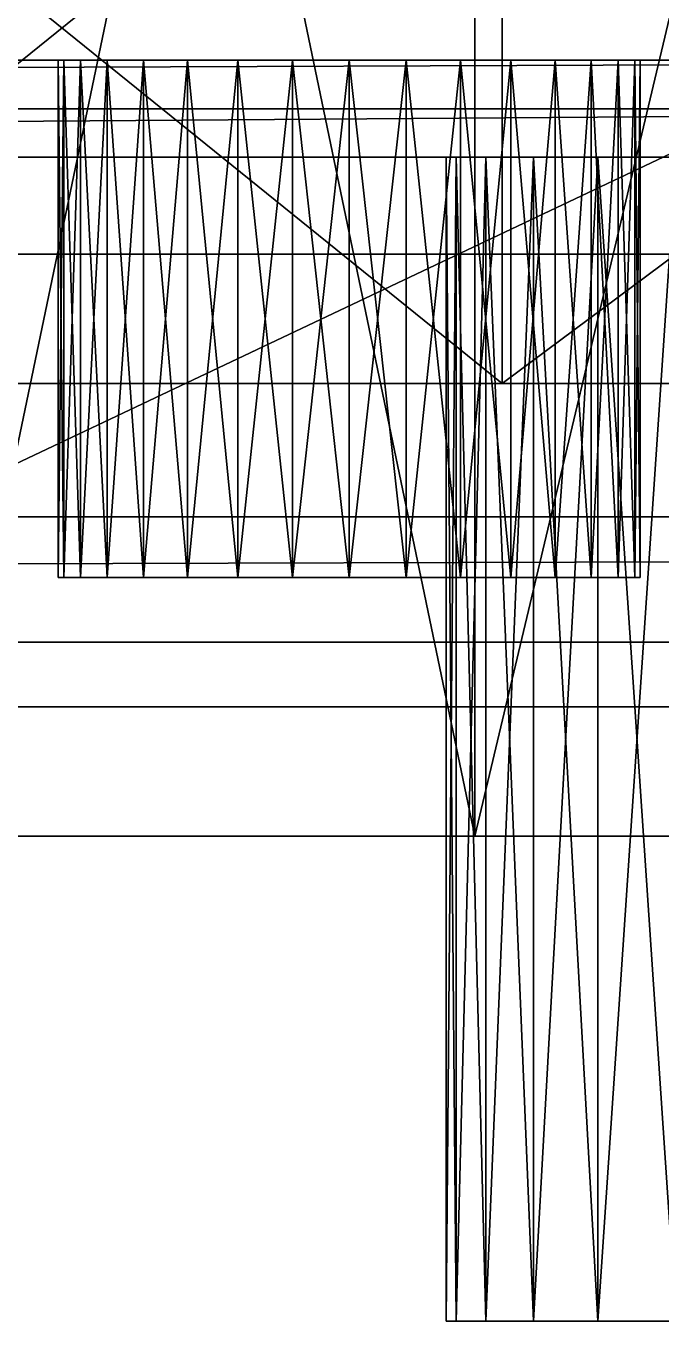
# Model space of a CAD drawing. Header units: millimetres. Extents: x -18 to 4450, y -985 to 970.
# Drawn here: x 2945 to 2964.64, y -895 to -854.94 of the extents above; entities that cross this region are included whole.
import ezdxf

# ---------------------------------------------------------------- set-up
doc = ezdxf.new("R2010")
doc.units = ezdxf.units.MM
for name, color, linetype in [('body__left_tub_top_capping', 40, 'CONTINUOUS'), ('hard_top__left_roof_drip_rail_outer_shadow', 8, 'CONTINUOUS'), ('hard_top__left_roof_gutter_rivet_8', 9, 'CONTINUOUS'), ('hard_top__roof_left_gutter', 7, 'CONTINUOUS'), ('running_gear__rear_left_hub_cap', 9, 'CONTINUOUS'), ('running_gear__rear_left_inner_rim_shadow', 250, 'CONTINUOUS'), ('running_gear__rear_left_lug_nut_3', 9, 'CONTINUOUS'), ('running_gear__rear_left_lug_nut_5', 9, 'CONTINUOUS'), ('running_gear__rear_left_outer_rim_ring', 9, 'CONTINUOUS'), ('running_gear__rear_left_tire_sidewall_tick_4', 8, 'CONTINUOUS'), ('running_gear__rear_left_tire_sidewall_tick_9', 8, 'CONTINUOUS')]:
    doc.layers.add(name, color=color, linetype=linetype)

msp = doc.modelspace()

# ---------------------------------------------------------------- linework, layer by layer
at = {"layer": 'body__left_tub_top_capping'}
for points in [[(1972.180009, -857.500017, 1334.179997), (1972.180009, -845.319986, 1322.000027), (3477.81992, -845.319986, 1322.000027)], [(1972.180009, -857.500017, 1334.179997), (3477.81992, -845.319986, 1322.000027), (3477.81992, -857.500017, 1334.179997)], [(1972.180009, -857.500017, 1367.820024), (1972.180009, -845.319986, 1379.999995), (3477.81992, -845.319986, 1379.999995)], [(1972.180009, -857.500017, 1367.820024), (3477.81992, -845.319986, 1379.999995), (3477.81992, -857.500017, 1367.820024)], [(1972.180009, -857.500017, 1334.179997), (3477.81992, -857.500017, 1334.179997), (3477.81992, -857.500017, 1367.820024)], [(1972.180009, -857.500017, 1334.179997), (3477.81992, -857.500017, 1367.820024), (1972.180009, -857.500017, 1367.820024)]]:
    msp.add_3dface(points, dxfattribs=at)
at = {"layer": 'hard_top__left_roof_drip_rail_outer_shadow'}
for points in [[(1240.880013, -870.119989, 1814.00001), (3504.120111, -870.119989, 1814.00001), (3504.120111, -853.879988, 1814.00001)], [(1240.880013, -870.119989, 1814.00001), (3504.120111, -853.879988, 1814.00001), (1240.880013, -853.879988, 1814.00001)], [(1240.880013, -870.119989, 1784.000039), (1240.880013, -853.879988, 1784.000039), (3504.120111, -853.879988, 1784.000039)], [(1240.880013, -870.119989, 1784.000039), (3504.120111, -853.879988, 1784.000039), (3504.120111, -870.119989, 1784.000039)], [(1240.880013, -875.999987, 1789.880037), (1240.880013, -870.119989, 1784.000039), (3504.120111, -870.119989, 1784.000039)], [(1240.880013, -875.999987, 1789.880037), (3504.120111, -870.119989, 1784.000039), (3504.120111, -875.999987, 1789.880037)], [(1240.880013, -875.999987, 1808.120012), (1240.880013, -870.119989, 1814.00001), (3504.120111, -870.119989, 1814.00001)], [(1240.880013, -875.999987, 1808.120012), (3504.120111, -870.119989, 1814.00001), (3504.120111, -875.999987, 1808.120012)], [(1240.880013, -875.999987, 1789.880037), (3504.120111, -875.999987, 1789.880037), (3504.120111, -875.999987, 1808.120012)], [(1240.880013, -875.999987, 1789.880037), (3504.120111, -875.999987, 1808.120012), (1240.880013, -875.999987, 1808.120012)]]:
    msp.add_3dface(points, dxfattribs=at)
at = {"layer": 'hard_top__left_roof_gutter_rivet_8'}
for points in [[(2946.172953, -871.999979, 1829.755783), (2946.172953, -856.000006, 1829.755783), (2946.000099, -856.000006, 1827.999949)], [(2946.172953, -871.999979, 1829.755783), (2946.000099, -856.000006, 1827.999949), (2946.000099, -871.999979, 1827.999949)], [(2954.999924, -856.000006, 1827.999949), (2946.172953, -856.000006, 1829.755783), (2946.000099, -856.000006, 1827.999949)], [(2946.000099, -871.999979, 1827.999949), (2946.000099, -856.000006, 1827.999949), (2946.172953, -856.000006, 1826.244235)], [(2946.000099, -871.999979, 1827.999949), (2946.172953, -856.000006, 1826.244235), (2946.172953, -871.999979, 1826.244235)], [(2954.999924, -856.000006, 1827.999949), (2946.000099, -856.000006, 1827.999949), (2946.172953, -856.000006, 1826.244235)], [(2946.685076, -871.999979, 1831.444144), (2946.685076, -856.000006, 1831.444144), (2946.172953, -856.000006, 1829.755783)], [(2946.685076, -871.999979, 1831.444144), (2946.172953, -856.000006, 1829.755783), (2946.172953, -871.999979, 1829.755783)], [(2954.999924, -856.000006, 1827.999949), (2946.685076, -856.000006, 1831.444144), (2946.172953, -856.000006, 1829.755783)], [(2946.172953, -871.999979, 1826.244235), (2946.172953, -856.000006, 1826.244235), (2946.685076, -856.000006, 1824.555874)], [(2946.172953, -871.999979, 1826.244235), (2946.685076, -856.000006, 1824.555874), (2946.685076, -871.999979, 1824.555874)], [(2954.999924, -856.000006, 1827.999949), (2946.172953, -856.000006, 1826.244235), (2946.685076, -856.000006, 1824.555874)], [(2947.51668, -871.999979, 1833.000183), (2947.51668, -856.000006, 1833.000183), (2946.685076, -856.000006, 1831.444144)], [(2947.51668, -871.999979, 1833.000183), (2946.685076, -856.000006, 1831.444144), (2946.685076, -871.999979, 1831.444144)], [(2954.999924, -856.000006, 1827.999949), (2947.51668, -856.000006, 1833.000183), (2946.685076, -856.000006, 1831.444144)], [(2946.685076, -871.999979, 1824.555874), (2946.685076, -856.000006, 1824.555874), (2947.51668, -856.000006, 1822.999835)], [(2946.685076, -871.999979, 1824.555874), (2947.51668, -856.000006, 1822.999835), (2947.51668, -871.999979, 1822.999835)], [(2954.999924, -856.000006, 1827.999949), (2946.685076, -856.000006, 1824.555874), (2947.51668, -856.000006, 1822.999835)], [(2948.636055, -871.999979, 1834.363937), (2948.636055, -856.000006, 1834.363937), (2947.51668, -856.000006, 1833.000183)], [(2948.636055, -871.999979, 1834.363937), (2947.51668, -856.000006, 1833.000183), (2947.51668, -871.999979, 1833.000183)], [(2954.999924, -856.000006, 1827.999949), (2948.636055, -856.000006, 1834.363937), (2947.51668, -856.000006, 1833.000183)], [(2947.51668, -871.999979, 1822.999835), (2947.51668, -856.000006, 1822.999835), (2948.636055, -856.000006, 1821.636081)], [(2947.51668, -871.999979, 1822.999835), (2948.636055, -856.000006, 1821.636081), (2948.636055, -871.999979, 1821.636081)], [(2954.999924, -856.000006, 1827.999949), (2947.51668, -856.000006, 1822.999835), (2948.636055, -856.000006, 1821.636081)], [(2949.999809, -871.999979, 1835.483193), (2949.999809, -856.000006, 1835.483193), (2948.636055, -856.000006, 1834.363937)], [(2949.999809, -871.999979, 1835.483193), (2948.636055, -856.000006, 1834.363937), (2948.636055, -871.999979, 1834.363937)], [(2954.999924, -856.000006, 1827.999949), (2949.999809, -856.000006, 1835.483193), (2948.636055, -856.000006, 1834.363937)], [(2948.636055, -871.999979, 1821.636081), (2948.636055, -856.000006, 1821.636081), (2949.999809, -856.000006, 1820.516825)], [(2948.636055, -871.999979, 1821.636081), (2949.999809, -856.000006, 1820.516825), (2949.999809, -871.999979, 1820.516825)], [(2954.999924, -856.000006, 1827.999949), (2948.636055, -856.000006, 1821.636081), (2949.999809, -856.000006, 1820.516825)], [(2951.555967, -871.999979, 1836.314917), (2951.555967, -856.000006, 1836.314917), (2949.999809, -856.000006, 1835.483193)], [(2951.555967, -871.999979, 1836.314917), (2949.999809, -856.000006, 1835.483193), (2949.999809, -871.999979, 1835.483193)], [(2954.999924, -856.000006, 1827.999949), (2951.555967, -856.000006, 1836.314917), (2949.999809, -856.000006, 1835.483193)], [(2949.999809, -871.999979, 1820.516825), (2949.999809, -856.000006, 1820.516825), (2951.555967, -856.000006, 1819.685102)], [(2949.999809, -871.999979, 1820.516825), (2951.555967, -856.000006, 1819.685102), (2951.555967, -871.999979, 1819.685102)], [(2954.999924, -856.000006, 1827.999949), (2949.999809, -856.000006, 1820.516825), (2951.555967, -856.000006, 1819.685102)], [(2953.244209, -871.999979, 1836.82704), (2953.244209, -856.000006, 1836.82704), (2951.555967, -856.000006, 1836.314917)], [(2953.244209, -871.999979, 1836.82704), (2951.555967, -856.000006, 1836.314917), (2951.555967, -871.999979, 1836.314917)], [(2954.999924, -856.000006, 1827.999949), (2953.244209, -856.000006, 1836.82704), (2951.555967, -856.000006, 1836.314917)], [(2951.555967, -871.999979, 1819.685102), (2951.555967, -856.000006, 1819.685102), (2953.244209, -856.000006, 1819.172978)], [(2951.555967, -871.999979, 1819.685102), (2953.244209, -856.000006, 1819.172978), (2953.244209, -871.999979, 1819.172978)], [(2954.999924, -856.000006, 1827.999949), (2951.555967, -856.000006, 1819.685102), (2953.244209, -856.000006, 1819.172978)], [(2954.999924, -871.999979, 1837.000012), (2954.999924, -856.000006, 1837.000012), (2953.244209, -856.000006, 1836.82704)], [(2954.999924, -871.999979, 1837.000012), (2953.244209, -856.000006, 1836.82704), (2953.244209, -871.999979, 1836.82704)], [(2954.999924, -856.000006, 1827.999949), (2954.999924, -856.000006, 1837.000012), (2953.244209, -856.000006, 1836.82704)], [(2953.244209, -871.999979, 1819.172978), (2953.244209, -856.000006, 1819.172978), (2954.999924, -856.000006, 1819.000006)], [(2953.244209, -871.999979, 1819.172978), (2954.999924, -856.000006, 1819.000006), (2954.999924, -871.999979, 1819.000006)], [(2954.999924, -856.000006, 1827.999949), (2953.244209, -856.000006, 1819.172978), (2954.999924, -856.000006, 1819.000006)], [(2954.999924, -856.000006, 1827.999949), (2963.999987, -856.000006, 1827.999949), (2963.827133, -856.000006, 1829.755783)], [(2954.999924, -856.000006, 1827.999949), (2963.827133, -856.000006, 1829.755783), (2963.31501, -856.000006, 1831.444144)], [(2954.999924, -856.000006, 1827.999949), (2963.31501, -856.000006, 1831.444144), (2962.483168, -856.000006, 1833.000183)], [(2954.999924, -856.000006, 1827.999949), (2962.483168, -856.000006, 1833.000183), (2961.364031, -856.000006, 1834.363937)], [(2954.999924, -856.000006, 1827.999949), (2961.364031, -856.000006, 1834.363937), (2960.000038, -856.000006, 1835.483193)], [(2954.999924, -856.000006, 1827.999949), (2960.000038, -856.000006, 1835.483193), (2958.444118, -856.000006, 1836.314917)], [(2954.999924, -856.000006, 1827.999949), (2958.444118, -856.000006, 1836.314917), (2956.755877, -856.000006, 1836.82704)], [(2956.755877, -871.999979, 1836.82704), (2956.755877, -856.000006, 1836.82704), (2954.999924, -856.000006, 1837.000012)], [(2956.755877, -871.999979, 1836.82704), (2954.999924, -856.000006, 1837.000012), (2954.999924, -871.999979, 1837.000012)], [(2954.999924, -856.000006, 1827.999949), (2956.755877, -856.000006, 1836.82704), (2954.999924, -856.000006, 1837.000012)], [(2954.999924, -871.999979, 1819.000006), (2954.999924, -856.000006, 1819.000006), (2956.755877, -856.000006, 1819.172978)], [(2954.999924, -871.999979, 1819.000006), (2956.755877, -856.000006, 1819.172978), (2956.755877, -871.999979, 1819.172978)], [(2954.999924, -856.000006, 1827.999949), (2954.999924, -856.000006, 1819.000006), (2956.755877, -856.000006, 1819.172978)], [(2954.999924, -856.000006, 1827.999949), (2956.755877, -856.000006, 1819.172978), (2958.444118, -856.000006, 1819.685102)], [(2954.999924, -856.000006, 1827.999949), (2958.444118, -856.000006, 1819.685102), (2960.000038, -856.000006, 1820.516825)], [(2954.999924, -856.000006, 1827.999949), (2960.000038, -856.000006, 1820.516825), (2961.364031, -856.000006, 1821.636081)], [(2954.999924, -856.000006, 1827.999949), (2961.364031, -856.000006, 1821.636081), (2962.483168, -856.000006, 1822.999835)], [(2954.999924, -856.000006, 1827.999949), (2962.483168, -856.000006, 1822.999835), (2963.31501, -856.000006, 1824.555874)], [(2954.999924, -856.000006, 1827.999949), (2963.31501, -856.000006, 1824.555874), (2963.827133, -856.000006, 1826.244235)], [(2954.999924, -856.000006, 1827.999949), (2963.827133, -856.000006, 1826.244235), (2963.999987, -856.000006, 1827.999949)], [(2958.444118, -871.999979, 1836.314917), (2958.444118, -856.000006, 1836.314917), (2956.755877, -856.000006, 1836.82704)], [(2958.444118, -871.999979, 1836.314917), (2956.755877, -856.000006, 1836.82704), (2956.755877, -871.999979, 1836.82704)], [(2956.755877, -871.999979, 1819.172978), (2956.755877, -856.000006, 1819.172978), (2958.444118, -856.000006, 1819.685102)], [(2956.755877, -871.999979, 1819.172978), (2958.444118, -856.000006, 1819.685102), (2958.444118, -871.999979, 1819.685102)], [(2960.000038, -871.999979, 1835.483193), (2960.000038, -856.000006, 1835.483193), (2958.444118, -856.000006, 1836.314917)], [(2960.000038, -871.999979, 1835.483193), (2958.444118, -856.000006, 1836.314917), (2958.444118, -871.999979, 1836.314917)], [(2958.444118, -871.999979, 1819.685102), (2958.444118, -856.000006, 1819.685102), (2960.000038, -856.000006, 1820.516825)], [(2958.444118, -871.999979, 1819.685102), (2960.000038, -856.000006, 1820.516825), (2960.000038, -871.999979, 1820.516825)], [(2961.364031, -871.999979, 1834.363937), (2961.364031, -856.000006, 1834.363937), (2960.000038, -856.000006, 1835.483193)], [(2961.364031, -871.999979, 1834.363937), (2960.000038, -856.000006, 1835.483193), (2960.000038, -871.999979, 1835.483193)], [(2960.000038, -871.999979, 1820.516825), (2960.000038, -856.000006, 1820.516825), (2961.364031, -856.000006, 1821.636081)], [(2960.000038, -871.999979, 1820.516825), (2961.364031, -856.000006, 1821.636081), (2961.364031, -871.999979, 1821.636081)], [(2962.483168, -871.999979, 1833.000183), (2962.483168, -856.000006, 1833.000183), (2961.364031, -856.000006, 1834.363937)], [(2962.483168, -871.999979, 1833.000183), (2961.364031, -856.000006, 1834.363937), (2961.364031, -871.999979, 1834.363937)], [(2961.364031, -871.999979, 1821.636081), (2961.364031, -856.000006, 1821.636081), (2962.483168, -856.000006, 1822.999835)], [(2961.364031, -871.999979, 1821.636081), (2962.483168, -856.000006, 1822.999835), (2962.483168, -871.999979, 1822.999835)], [(2963.31501, -871.999979, 1831.444144), (2963.31501, -856.000006, 1831.444144), (2962.483168, -856.000006, 1833.000183)], [(2963.31501, -871.999979, 1831.444144), (2962.483168, -856.000006, 1833.000183), (2962.483168, -871.999979, 1833.000183)], [(2962.483168, -871.999979, 1822.999835), (2962.483168, -856.000006, 1822.999835), (2963.31501, -856.000006, 1824.555874)], [(2962.483168, -871.999979, 1822.999835), (2963.31501, -856.000006, 1824.555874), (2963.31501, -871.999979, 1824.555874)], [(2963.827133, -871.999979, 1829.755783), (2963.827133, -856.000006, 1829.755783), (2963.31501, -856.000006, 1831.444144)], [(2963.827133, -871.999979, 1829.755783), (2963.31501, -856.000006, 1831.444144), (2963.31501, -871.999979, 1831.444144)], [(2963.31501, -871.999979, 1824.555874), (2963.31501, -856.000006, 1824.555874), (2963.827133, -856.000006, 1826.244235)], [(2963.31501, -871.999979, 1824.555874), (2963.827133, -856.000006, 1826.244235), (2963.827133, -871.999979, 1826.244235)], [(2963.999987, -871.999979, 1827.999949), (2963.999987, -856.000006, 1827.999949), (2963.827133, -856.000006, 1829.755783)], [(2963.999987, -871.999979, 1827.999949), (2963.827133, -856.000006, 1829.755783), (2963.827133, -871.999979, 1829.755783)], [(2963.827133, -871.999979, 1826.244235), (2963.827133, -856.000006, 1826.244235), (2963.999987, -856.000006, 1827.999949)], [(2963.827133, -871.999979, 1826.244235), (2963.999987, -856.000006, 1827.999949), (2963.999987, -871.999979, 1827.999949)], [(2954.999924, -871.999979, 1827.999949), (2946.000099, -871.999979, 1827.999949), (2946.172953, -871.999979, 1829.755783)], [(2954.999924, -871.999979, 1827.999949), (2946.172953, -871.999979, 1826.244235), (2946.000099, -871.999979, 1827.999949)], [(2954.999924, -871.999979, 1827.999949), (2946.172953, -871.999979, 1829.755783), (2946.685076, -871.999979, 1831.444144)], [(2954.999924, -871.999979, 1827.999949), (2946.685076, -871.999979, 1824.555874), (2946.172953, -871.999979, 1826.244235)], [(2954.999924, -871.999979, 1827.999949), (2946.685076, -871.999979, 1831.444144), (2947.51668, -871.999979, 1833.000183)], [(2954.999924, -871.999979, 1827.999949), (2947.51668, -871.999979, 1822.999835), (2946.685076, -871.999979, 1824.555874)], [(2954.999924, -871.999979, 1827.999949), (2947.51668, -871.999979, 1833.000183), (2948.636055, -871.999979, 1834.363937)], [(2954.999924, -871.999979, 1827.999949), (2948.636055, -871.999979, 1821.636081), (2947.51668, -871.999979, 1822.999835)], [(2954.999924, -871.999979, 1827.999949), (2948.636055, -871.999979, 1834.363937), (2949.999809, -871.999979, 1835.483193)], [(2954.999924, -871.999979, 1827.999949), (2949.999809, -871.999979, 1820.516825), (2948.636055, -871.999979, 1821.636081)], [(2954.999924, -871.999979, 1827.999949), (2949.999809, -871.999979, 1835.483193), (2951.555967, -871.999979, 1836.314917)], [(2954.999924, -871.999979, 1827.999949), (2951.555967, -871.999979, 1819.685102), (2949.999809, -871.999979, 1820.516825)], [(2954.999924, -871.999979, 1827.999949), (2951.555967, -871.999979, 1836.314917), (2953.244209, -871.999979, 1836.82704)], [(2954.999924, -871.999979, 1827.999949), (2953.244209, -871.999979, 1819.172978), (2951.555967, -871.999979, 1819.685102)], [(2954.999924, -871.999979, 1827.999949), (2953.244209, -871.999979, 1836.82704), (2954.999924, -871.999979, 1837.000012)], [(2954.999924, -871.999979, 1827.999949), (2954.999924, -871.999979, 1819.000006), (2953.244209, -871.999979, 1819.172978)], [(2954.999924, -871.999979, 1827.999949), (2963.827133, -871.999979, 1829.755783), (2963.999987, -871.999979, 1827.999949)], [(2954.999924, -871.999979, 1827.999949), (2963.31501, -871.999979, 1831.444144), (2963.827133, -871.999979, 1829.755783)], [(2954.999924, -871.999979, 1827.999949), (2962.483168, -871.999979, 1833.000183), (2963.31501, -871.999979, 1831.444144)], [(2954.999924, -871.999979, 1827.999949), (2961.364031, -871.999979, 1834.363937), (2962.483168, -871.999979, 1833.000183)], [(2954.999924, -871.999979, 1827.999949), (2960.000038, -871.999979, 1835.483193), (2961.364031, -871.999979, 1834.363937)], [(2954.999924, -871.999979, 1827.999949), (2958.444118, -871.999979, 1836.314917), (2960.000038, -871.999979, 1835.483193)], [(2954.999924, -871.999979, 1827.999949), (2956.755877, -871.999979, 1836.82704), (2958.444118, -871.999979, 1836.314917)], [(2954.999924, -871.999979, 1827.999949), (2954.999924, -871.999979, 1837.000012), (2956.755877, -871.999979, 1836.82704)], [(2954.999924, -871.999979, 1827.999949), (2956.755877, -871.999979, 1819.172978), (2954.999924, -871.999979, 1819.000006)], [(2954.999924, -871.999979, 1827.999949), (2958.444118, -871.999979, 1819.685102), (2956.755877, -871.999979, 1819.172978)], [(2954.999924, -871.999979, 1827.999949), (2960.000038, -871.999979, 1820.516825), (2958.444118, -871.999979, 1819.685102)], [(2954.999924, -871.999979, 1827.999949), (2961.364031, -871.999979, 1821.636081), (2960.000038, -871.999979, 1820.516825)], [(2954.999924, -871.999979, 1827.999949), (2962.483168, -871.999979, 1822.999835), (2961.364031, -871.999979, 1821.636081)], [(2954.999924, -871.999979, 1827.999949), (2963.31501, -871.999979, 1824.555874), (2962.483168, -871.999979, 1822.999835)], [(2954.999924, -871.999979, 1827.999949), (2963.827133, -871.999979, 1826.244235), (2963.31501, -871.999979, 1824.555874)], [(2954.999924, -871.999979, 1827.999949), (2963.999987, -871.999979, 1827.999949), (2963.827133, -871.999979, 1826.244235)]]:
    msp.add_3dface(points, dxfattribs=at)
at = {"layer": 'hard_top__roof_left_gutter'}
for points in [[(2258.820057, -859.000027, 1823.819995), (2258.820057, -850.17997, 1815.000057), (4441.180229, -850.17997, 1815.000057)], [(2258.820057, -859.000027, 1823.819995), (4441.180229, -850.17997, 1815.000057), (4441.180229, -859.000027, 1823.819995)], [(2258.820057, -859.000027, 1848.180056), (2258.820057, -850.17997, 1856.999993), (4441.180229, -850.17997, 1856.999993)], [(2258.820057, -859.000027, 1848.180056), (4441.180229, -850.17997, 1856.999993), (4441.180229, -859.000027, 1848.180056)], [(2258.820057, -859.000027, 1823.819995), (4441.180229, -859.000027, 1823.819995), (4441.180229, -859.000027, 1848.180056)], [(2258.820057, -859.000027, 1823.819995), (4441.180229, -859.000027, 1848.180056), (2258.820057, -859.000027, 1848.180056)]]:
    msp.add_3dface(points, dxfattribs=at)
at = {"layer": 'running_gear__rear_left_hub_cap'}
for points in [[(2958.887339, -879.999995, 486.461669), (2958.887339, -800.000012, 486.461669), (2942.218304, -800.000012, 472.781748)], [(2958.887339, -879.999995, 486.461669), (2942.218304, -800.000012, 472.781748), (2942.218304, -879.999995, 472.781748)], [(2942.218304, -879.999995, 317.218244), (2942.218304, -800.000012, 317.218244), (2958.887339, -800.000012, 303.538352)], [(2942.218304, -879.999995, 317.218244), (2958.887339, -800.000012, 303.538352), (2958.887339, -879.999995, 303.538352)], [(2977.904797, -879.999995, 496.626735), (2977.904797, -800.000012, 496.626735), (2958.887339, -800.000012, 486.461669)], [(2977.904797, -879.999995, 496.626735), (2958.887339, -800.000012, 486.461669), (2958.887339, -879.999995, 486.461669)], [(2958.887339, -879.999995, 303.538352), (2958.887339, -800.000012, 303.538352), (2977.904797, -800.000012, 293.373257)], [(2958.887339, -879.999995, 303.538352), (2977.904797, -800.000012, 293.373257), (2977.904797, -879.999995, 293.373257)], [(3019.999981, -879.999995, 395.000011), (2910.000086, -879.999995, 395.000011), (2912.113667, -879.999995, 416.459948)], [(3019.999981, -879.999995, 395.000011), (2912.113667, -879.999995, 373.540074), (2910.000086, -879.999995, 395.000011)], [(3019.999981, -879.999995, 395.000011), (2912.113667, -879.999995, 416.459948), (2918.373346, -879.999995, 437.095165)], [(3019.999981, -879.999995, 395.000011), (2918.373346, -879.999995, 352.904826), (2912.113667, -879.999995, 373.540074)], [(3019.999981, -879.999995, 395.000011), (2918.373346, -879.999995, 437.095165), (2928.538322, -879.999995, 456.112713)], [(3019.999981, -879.999995, 395.000011), (2928.538322, -879.999995, 333.887279), (2918.373346, -879.999995, 352.904826)], [(3019.999981, -879.999995, 395.000011), (2928.538322, -879.999995, 456.112713), (2942.218304, -879.999995, 472.781748)], [(3019.999981, -879.999995, 395.000011), (2942.218304, -879.999995, 317.218244), (2928.538322, -879.999995, 333.887279)], [(3019.999981, -879.999995, 395.000011), (2942.218304, -879.999995, 472.781748), (2958.887339, -879.999995, 486.461669)], [(3019.999981, -879.999995, 395.000011), (2958.887339, -879.999995, 303.538352), (2942.218304, -879.999995, 317.218244)], [(3019.999981, -879.999995, 395.000011), (2958.887339, -879.999995, 486.461669), (2977.904797, -879.999995, 496.626735)], [(3019.999981, -879.999995, 395.000011), (2977.904797, -879.999995, 293.373257), (2958.887339, -879.999995, 303.538352)]]:
    msp.add_3dface(points, dxfattribs=at)
at = {"layer": 'running_gear__rear_left_inner_rim_shadow'}
for points in [[(2959.727287, -865.999997, 540.511012), (2959.727287, -843.999982, 540.511012), (2932.49774, -843.999982, 525.956452)], [(2959.727287, -865.999997, 540.511012), (2932.49774, -843.999982, 525.956452), (2932.49774, -865.999997, 525.956452)], [(2932.49774, -865.999997, 264.04354), (2932.49774, -843.999982, 264.04354), (2959.727287, -843.999982, 249.48898)], [(2932.49774, -865.999997, 264.04354), (2959.727287, -843.999982, 249.48898), (2959.727287, -865.999997, 249.48898)], [(2989.27331, -865.999997, 549.473703), (2989.27331, -843.999982, 549.473703), (2959.727287, -843.999982, 540.511012)], [(2989.27331, -865.999997, 549.473703), (2959.727287, -843.999982, 540.511012), (2959.727287, -865.999997, 540.511012)], [(2959.727287, -865.999997, 249.48898), (2959.727287, -843.999982, 249.48898), (2989.27331, -843.999982, 240.526319)], [(2959.727287, -865.999997, 249.48898), (2989.27331, -843.999982, 240.526319), (2989.27331, -865.999997, 240.526319)], [(3019.999981, -865.999997, 395.000011), (2862.499952, -865.999997, 395.000011), (2865.526199, -865.999997, 425.726712)], [(3019.999981, -865.999997, 395.000011), (2865.526199, -865.999997, 364.27328), (2862.499952, -865.999997, 395.000011)], [(3019.999981, -865.999997, 395.000011), (2865.526199, -865.999997, 425.726712), (2874.489069, -865.999997, 455.272645)], [(3019.999981, -865.999997, 395.000011), (2874.489069, -865.999997, 334.727347), (2865.526199, -865.999997, 364.27328)], [(3019.999981, -865.999997, 395.000011), (2874.489069, -865.999997, 455.272645), (2889.04357, -865.999997, 482.502311)], [(3019.999981, -865.999997, 395.000011), (2889.04357, -865.999997, 307.49768), (2874.489069, -865.999997, 334.727347)], [(3019.999981, -865.999997, 395.000011), (2889.04357, -865.999997, 482.502311), (2908.63061, -865.999997, 506.369293)], [(3019.999981, -865.999997, 395.000011), (2908.63061, -865.999997, 283.630669), (2889.04357, -865.999997, 307.49768)], [(3019.999981, -865.999997, 395.000011), (2908.63061, -865.999997, 506.369293), (2932.49774, -865.999997, 525.956452)], [(3019.999981, -865.999997, 395.000011), (2932.49774, -865.999997, 264.04354), (2908.63061, -865.999997, 283.630669)], [(3019.999981, -865.999997, 395.000011), (2932.49774, -865.999997, 525.956452), (2959.727287, -865.999997, 540.511012)], [(3019.999981, -865.999997, 395.000011), (2959.727287, -865.999997, 249.48898), (2932.49774, -865.999997, 264.04354)], [(3019.999981, -865.999997, 395.000011), (2959.727287, -865.999997, 540.511012), (2989.27331, -865.999997, 549.473703)], [(3019.999981, -865.999997, 395.000011), (2989.27331, -865.999997, 240.526319), (2959.727287, -865.999997, 249.48898)]]:
    msp.add_3dface(points, dxfattribs=at)
at = {"layer": 'running_gear__rear_left_lug_nut_3'}
for points in [[(2958.307505, -894.999981, 477.79578), (2958.307505, -859.000027, 477.79578), (2957.999945, -859.000027, 474.674344)], [(2958.307505, -894.999981, 477.79578), (2957.999945, -859.000027, 474.674344), (2957.999945, -894.999981, 474.674344)], [(2973.999977, -859.000027, 474.674344), (2958.307505, -859.000027, 477.79578), (2957.999945, -859.000027, 474.674344)], [(2957.999945, -894.999981, 474.674344), (2957.999945, -859.000027, 474.674344), (2958.307505, -859.000027, 471.552879)], [(2957.999945, -894.999981, 474.674344), (2958.307505, -859.000027, 471.552879), (2958.307505, -894.999981, 471.552879)], [(2973.999977, -859.000027, 474.674344), (2957.999945, -859.000027, 474.674344), (2958.307505, -859.000027, 471.552879)], [(2959.218025, -894.999981, 480.797261), (2959.218025, -859.000027, 480.797261), (2958.307505, -859.000027, 477.79578)], [(2959.218025, -894.999981, 480.797261), (2958.307505, -859.000027, 477.79578), (2958.307505, -894.999981, 477.79578)], [(2973.999977, -859.000027, 474.674344), (2959.218025, -859.000027, 480.797261), (2958.307505, -859.000027, 477.79578)], [(2958.307505, -894.999981, 471.552879), (2958.307505, -859.000027, 471.552879), (2959.218025, -859.000027, 468.551397)], [(2958.307505, -894.999981, 471.552879), (2959.218025, -859.000027, 468.551397), (2959.218025, -894.999981, 468.551397)], [(2973.999977, -859.000027, 474.674344), (2958.307505, -859.000027, 471.552879), (2959.218025, -859.000027, 468.551397)], [(2960.696459, -894.999981, 483.563453), (2960.696459, -859.000027, 483.563453), (2959.218025, -859.000027, 480.797261)], [(2960.696459, -894.999981, 483.563453), (2959.218025, -859.000027, 480.797261), (2959.218025, -894.999981, 480.797261)], [(2973.999977, -859.000027, 474.674344), (2960.696459, -859.000027, 483.563453), (2959.218025, -859.000027, 480.797261)], [(2959.218025, -894.999981, 468.551397), (2959.218025, -859.000027, 468.551397), (2960.696459, -859.000027, 465.785205)], [(2959.218025, -894.999981, 468.551397), (2960.696459, -859.000027, 465.785205), (2960.696459, -894.999981, 465.785205)], [(2973.999977, -859.000027, 474.674344), (2959.218025, -859.000027, 468.551397), (2960.696459, -859.000027, 465.785205)], [(2962.6863, -894.999981, 485.988051), (2962.6863, -859.000027, 485.988051), (2960.696459, -859.000027, 483.563453)], [(2962.6863, -894.999981, 485.988051), (2960.696459, -859.000027, 483.563453), (2960.696459, -894.999981, 483.563453)], [(2973.999977, -859.000027, 474.674344), (2962.6863, -859.000027, 485.988051), (2960.696459, -859.000027, 483.563453)], [(2960.696459, -894.999981, 465.785205), (2960.696459, -859.000027, 465.785205), (2962.6863, -859.000027, 463.360637)], [(2960.696459, -894.999981, 465.785205), (2962.6863, -859.000027, 463.360637), (2962.6863, -894.999981, 463.360637)], [(2973.999977, -859.000027, 474.674344), (2960.696459, -859.000027, 465.785205), (2962.6863, -859.000027, 463.360637)], [(2965.110779, -894.999981, 487.977862), (2965.110779, -859.000027, 487.977862), (2962.6863, -859.000027, 485.988051)], [(2965.110779, -894.999981, 487.977862), (2962.6863, -859.000027, 485.988051), (2962.6863, -894.999981, 485.988051)], [(2973.999977, -859.000027, 474.674344), (2965.110779, -859.000027, 487.977862), (2962.6863, -859.000027, 485.988051)], [(2962.6863, -894.999981, 463.360637), (2962.6863, -859.000027, 463.360637), (2965.110779, -859.000027, 461.370826)], [(2962.6863, -894.999981, 463.360637), (2965.110779, -859.000027, 461.370826), (2965.110779, -894.999981, 461.370826)], [(2973.999977, -859.000027, 474.674344), (2962.6863, -859.000027, 463.360637), (2965.110779, -859.000027, 461.370826)], [(2973.999977, -894.999981, 474.674344), (2957.999945, -894.999981, 474.674344), (2958.307505, -894.999981, 477.79578)], [(2973.999977, -894.999981, 474.674344), (2958.307505, -894.999981, 471.552879), (2957.999945, -894.999981, 474.674344)], [(2973.999977, -894.999981, 474.674344), (2958.307505, -894.999981, 477.79578), (2959.218025, -894.999981, 480.797261)], [(2973.999977, -894.999981, 474.674344), (2959.218025, -894.999981, 468.551397), (2958.307505, -894.999981, 471.552879)], [(2973.999977, -894.999981, 474.674344), (2959.218025, -894.999981, 480.797261), (2960.696459, -894.999981, 483.563453)], [(2973.999977, -894.999981, 474.674344), (2960.696459, -894.999981, 465.785205), (2959.218025, -894.999981, 468.551397)], [(2973.999977, -894.999981, 474.674344), (2960.696459, -894.999981, 483.563453), (2962.6863, -894.999981, 485.988051)], [(2973.999977, -894.999981, 474.674344), (2962.6863, -894.999981, 463.360637), (2960.696459, -894.999981, 465.785205)], [(2973.999977, -894.999981, 474.674344), (2962.6863, -894.999981, 485.988051), (2965.110779, -894.999981, 487.977862)], [(2973.999977, -894.999981, 474.674344), (2965.110779, -894.999981, 461.370826), (2962.6863, -894.999981, 463.360637)]]:
    msp.add_3dface(points, dxfattribs=at)
at = {"layer": 'running_gear__rear_left_lug_nut_5'}
for points in [[(2958.307505, -894.999981, 318.447113), (2958.307505, -859.000027, 318.447113), (2957.999945, -859.000027, 315.325677)], [(2958.307505, -894.999981, 318.447113), (2957.999945, -859.000027, 315.325677), (2957.999945, -894.999981, 315.325677)], [(2973.999977, -859.000027, 315.325677), (2958.307505, -859.000027, 318.447113), (2957.999945, -859.000027, 315.325677)], [(2957.999945, -894.999981, 315.325677), (2957.999945, -859.000027, 315.325677), (2958.307505, -859.000027, 312.204212)], [(2957.999945, -894.999981, 315.325677), (2958.307505, -859.000027, 312.204212), (2958.307505, -894.999981, 312.204212)], [(2973.999977, -859.000027, 315.325677), (2957.999945, -859.000027, 315.325677), (2958.307505, -859.000027, 312.204212)], [(2959.218025, -894.999981, 321.448594), (2959.218025, -859.000027, 321.448594), (2958.307505, -859.000027, 318.447113)], [(2959.218025, -894.999981, 321.448594), (2958.307505, -859.000027, 318.447113), (2958.307505, -894.999981, 318.447113)], [(2973.999977, -859.000027, 315.325677), (2959.218025, -859.000027, 321.448594), (2958.307505, -859.000027, 318.447113)], [(2958.307505, -894.999981, 312.204212), (2958.307505, -859.000027, 312.204212), (2959.218025, -859.000027, 309.202731)], [(2958.307505, -894.999981, 312.204212), (2959.218025, -859.000027, 309.202731), (2959.218025, -894.999981, 309.202731)], [(2973.999977, -859.000027, 315.325677), (2958.307505, -859.000027, 312.204212), (2959.218025, -859.000027, 309.202731)], [(2960.696459, -894.999981, 324.214786), (2960.696459, -859.000027, 324.214786), (2959.218025, -859.000027, 321.448594)], [(2960.696459, -894.999981, 324.214786), (2959.218025, -859.000027, 321.448594), (2959.218025, -894.999981, 321.448594)], [(2973.999977, -859.000027, 315.325677), (2960.696459, -859.000027, 324.214786), (2959.218025, -859.000027, 321.448594)], [(2959.218025, -894.999981, 309.202731), (2959.218025, -859.000027, 309.202731), (2960.696459, -859.000027, 306.436539)], [(2959.218025, -894.999981, 309.202731), (2960.696459, -859.000027, 306.436539), (2960.696459, -894.999981, 306.436539)], [(2973.999977, -859.000027, 315.325677), (2959.218025, -859.000027, 309.202731), (2960.696459, -859.000027, 306.436539)], [(2962.6863, -894.999981, 326.639384), (2962.6863, -859.000027, 326.639384), (2960.696459, -859.000027, 324.214786)], [(2962.6863, -894.999981, 326.639384), (2960.696459, -859.000027, 324.214786), (2960.696459, -894.999981, 324.214786)], [(2973.999977, -859.000027, 315.325677), (2962.6863, -859.000027, 326.639384), (2960.696459, -859.000027, 324.214786)], [(2960.696459, -894.999981, 306.436539), (2960.696459, -859.000027, 306.436539), (2962.6863, -859.000027, 304.011941)], [(2960.696459, -894.999981, 306.436539), (2962.6863, -859.000027, 304.011941), (2962.6863, -894.999981, 304.011941)], [(2973.999977, -859.000027, 315.325677), (2960.696459, -859.000027, 306.436539), (2962.6863, -859.000027, 304.011941)], [(2965.110779, -894.999981, 328.629166), (2965.110779, -859.000027, 328.629166), (2962.6863, -859.000027, 326.639384)], [(2965.110779, -894.999981, 328.629166), (2962.6863, -859.000027, 326.639384), (2962.6863, -894.999981, 326.639384)], [(2973.999977, -859.000027, 315.325677), (2965.110779, -859.000027, 328.629166), (2962.6863, -859.000027, 326.639384)], [(2962.6863, -894.999981, 304.011941), (2962.6863, -859.000027, 304.011941), (2965.110779, -859.000027, 302.022159)], [(2962.6863, -894.999981, 304.011941), (2965.110779, -859.000027, 302.022159), (2965.110779, -894.999981, 302.022159)], [(2973.999977, -859.000027, 315.325677), (2962.6863, -859.000027, 304.011941), (2965.110779, -859.000027, 302.022159)], [(2973.999977, -894.999981, 315.325677), (2957.999945, -894.999981, 315.325677), (2958.307505, -894.999981, 318.447113)], [(2973.999977, -894.999981, 315.325677), (2958.307505, -894.999981, 312.204212), (2957.999945, -894.999981, 315.325677)], [(2973.999977, -894.999981, 315.325677), (2958.307505, -894.999981, 318.447113), (2959.218025, -894.999981, 321.448594)], [(2973.999977, -894.999981, 315.325677), (2959.218025, -894.999981, 309.202731), (2958.307505, -894.999981, 312.204212)], [(2973.999977, -894.999981, 315.325677), (2959.218025, -894.999981, 321.448594), (2960.696459, -894.999981, 324.214786)], [(2973.999977, -894.999981, 315.325677), (2960.696459, -894.999981, 306.436539), (2959.218025, -894.999981, 309.202731)], [(2973.999977, -894.999981, 315.325677), (2960.696459, -894.999981, 324.214786), (2962.6863, -894.999981, 326.639384)], [(2973.999977, -894.999981, 315.325677), (2962.6863, -894.999981, 304.011941), (2960.696459, -894.999981, 306.436539)], [(2973.999977, -894.999981, 315.325677), (2962.6863, -894.999981, 326.639384), (2965.110779, -894.999981, 328.629166)], [(2973.999977, -894.999981, 315.325677), (2965.110779, -894.999981, 302.022159), (2962.6863, -894.999981, 304.011941)]]:
    msp.add_3dface(points, dxfattribs=at)
at = {"layer": 'running_gear__rear_left_outer_rim_ring'}
for points in [[(2975.616932, -861.999989, 618.128657), (2975.616932, -828.000009, 618.128657), (2932.939529, -828.000009, 605.182588)], [(2975.616932, -861.999989, 618.128657), (2932.939529, -828.000009, 605.182588), (2932.939529, -861.999989, 605.182588)], [(2932.939529, -861.999989, 184.817404), (2932.939529, -828.000009, 184.817404), (2975.616932, -828.000009, 171.871349)], [(2932.939529, -861.999989, 184.817404), (2975.616932, -828.000009, 171.871349), (2975.616932, -861.999989, 171.871349)], [(3019.999981, -861.999989, 395.000011), (2792.500019, -861.999989, 395.000011), (2796.871424, -861.999989, 439.38306)], [(3019.999981, -861.999989, 395.000011), (2796.871424, -861.999989, 350.616962), (2792.500019, -861.999989, 395.000011)], [(3019.999981, -861.999989, 395.000011), (2796.871424, -861.999989, 439.38306), (2809.817314, -861.999989, 482.060492)], [(3019.999981, -861.999989, 395.000011), (2809.817314, -861.999989, 307.939529), (2796.871424, -861.999989, 350.616962)], [(3019.999981, -861.999989, 395.000011), (2809.817314, -861.999989, 482.060492), (2830.840588, -861.999989, 521.392226)], [(3019.999981, -861.999989, 395.000011), (2830.840588, -861.999989, 268.607765), (2809.817314, -861.999989, 307.939529)], [(3019.999981, -861.999989, 395.000011), (2830.840588, -861.999989, 521.392226), (2859.133244, -861.999989, 555.866778)], [(3019.999981, -861.999989, 395.000011), (2859.133244, -861.999989, 234.133214), (2830.840588, -861.999989, 268.607765)], [(3019.999981, -861.999989, 395.000011), (2859.133244, -861.999989, 555.866778), (2893.607855, -861.999989, 584.159315)], [(3019.999981, -861.999989, 395.000011), (2893.607855, -861.999989, 205.840662), (2859.133244, -861.999989, 234.133214)], [(3019.999981, -861.999989, 395.000011), (2893.607855, -861.999989, 584.159315), (2932.939529, -861.999989, 605.182588)], [(3019.999981, -861.999989, 395.000011), (2932.939529, -861.999989, 184.817404), (2893.607855, -861.999989, 205.840662)], [(3019.999981, -861.999989, 395.000011), (2932.939529, -861.999989, 605.182588), (2975.616932, -861.999989, 618.128657)], [(3019.999981, -861.999989, 395.000011), (2975.616932, -861.999989, 171.871349), (2932.939529, -861.999989, 184.817404)]]:
    msp.add_3dface(points, dxfattribs=at)
at = {"layer": 'running_gear__rear_left_tire_sidewall_tick_4'}
for points in [[(2933.036804, -856.000006, 719.551086), (2933.036804, -856.000006, 737.551093), (2971.036911, -856.000006, 737.551093)], [(2933.036804, -856.000006, 719.551086), (2971.036911, -856.000006, 737.551093), (2971.036911, -856.000006, 719.551086)], [(2933.036804, -874.000013, 737.551093), (2971.036911, -874.000013, 737.551093), (2971.036911, -856.000006, 737.551093)], [(2933.036804, -874.000013, 737.551093), (2971.036911, -856.000006, 737.551093), (2933.036804, -856.000006, 737.551093)], [(2933.036804, -874.000013, 719.551086), (2933.036804, -856.000006, 719.551086), (2971.036911, -856.000006, 719.551086)], [(2933.036804, -874.000013, 719.551086), (2971.036911, -856.000006, 719.551086), (2971.036911, -874.000013, 719.551086)], [(2933.036804, -874.000013, 719.551086), (2971.036911, -874.000013, 719.551086), (2971.036911, -874.000013, 737.551093)], [(2933.036804, -874.000013, 719.551086), (2971.036911, -874.000013, 737.551093), (2933.036804, -874.000013, 737.551093)]]:
    msp.add_3dface(points, dxfattribs=at)
at = {"layer": 'running_gear__rear_left_tire_sidewall_tick_9'}
for points in [[(2933.036804, -856.000006, 70.44892), (2933.036804, -856.000006, 88.448919), (2971.036911, -856.000006, 88.448919)], [(2933.036804, -856.000006, 70.44892), (2971.036911, -856.000006, 88.448919), (2971.036911, -856.000006, 70.44892)], [(2933.036804, -874.000013, 88.448919), (2971.036911, -874.000013, 88.448919), (2971.036911, -856.000006, 88.448919)], [(2933.036804, -874.000013, 88.448919), (2971.036911, -856.000006, 88.448919), (2933.036804, -856.000006, 88.448919)], [(2933.036804, -874.000013, 70.44892), (2933.036804, -856.000006, 70.44892), (2971.036911, -856.000006, 70.44892)], [(2933.036804, -874.000013, 70.44892), (2971.036911, -856.000006, 70.44892), (2971.036911, -874.000013, 70.44892)], [(2933.036804, -874.000013, 70.44892), (2971.036911, -874.000013, 70.44892), (2971.036911, -874.000013, 88.448919)], [(2933.036804, -874.000013, 70.44892), (2971.036911, -874.000013, 88.448919), (2933.036804, -874.000013, 88.448919)]]:
    msp.add_3dface(points, dxfattribs=at)

doc.saveas('drawing.dxf')
